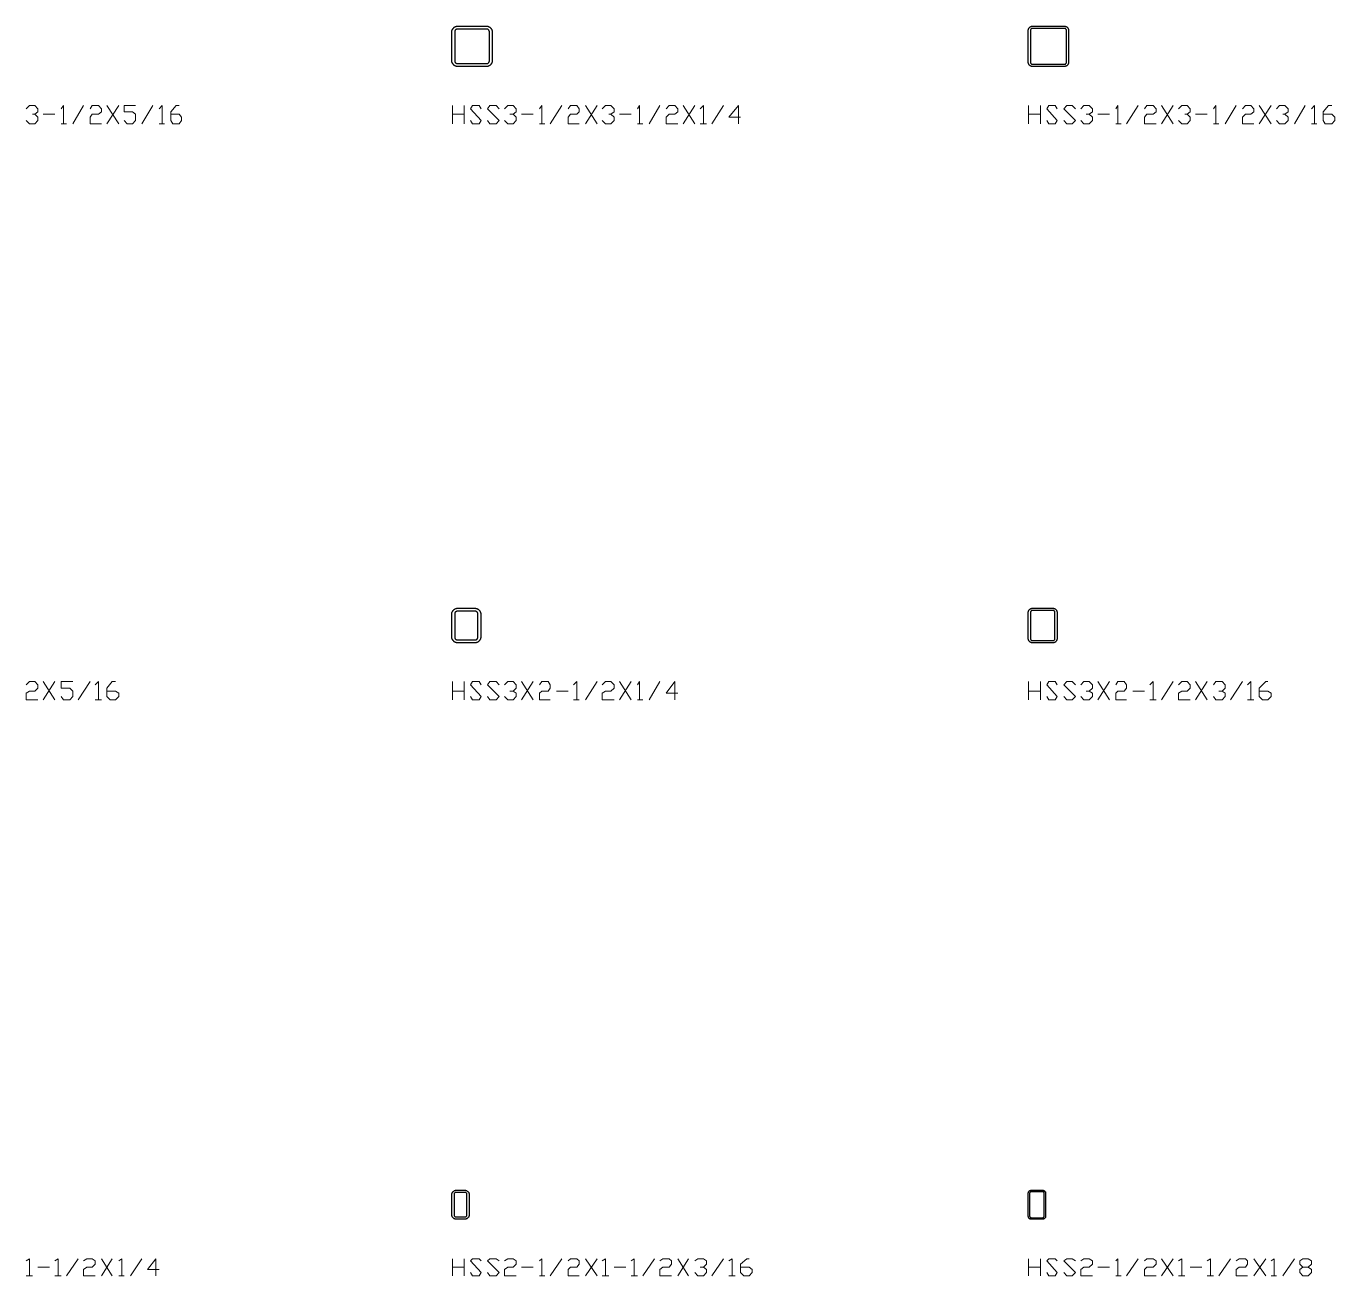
# Model space of a CAD drawing. Header units: inches. Extents: x 0 to 975, y -1305 to 34.
# Drawn here: x 363.1 to 476.6, y -1254.9 to -1146.5 of the extents above; entities that cross this region are included whole.
import ezdxf

# ---------------------------------------------------------------- set-up
doc = ezdxf.new("R2010")
doc.units = ezdxf.units.IN
doc.header["$MEASUREMENT"] = 0
doc.layers.add('AISC_STEEL', color=7, linetype='Continuous')

msp = doc.modelspace()

# ---------------------------------------------------------------- linework, layer by layer
at = {"color": 3, "lineweight": 0}
for p, q in [((364.55, -1154.13), (365.56, -1154.13)), ((367.13, -1154.96), (368.05, -1153.39)), ((370.08, -1153.39), (371.1, -1154.96)), ((370.08, -1154.96), (371.1, -1153.39)), ((373.12, -1154.96), (374.05, -1153.39)), ((400.05, -1154.96), (400.05, -1153.39)), ((400.05, -1154.13), (401.07, -1154.13)), ((401.07, -1153.39), (401.07, -1154.96)), ((406.05, -1154.13), (407.06, -1154.13)), ((408.54, -1154.96), (409.55, -1153.39)), ((411.58, -1153.39), (412.59, -1154.96)), ((411.58, -1154.96), (412.59, -1153.39)), ((414.53, -1154.13), (415.54, -1154.13)), ((417.11, -1154.96), (418.03, -1153.39)), ((420.06, -1153.39), (421.08, -1154.96)), ((420.06, -1154.96), (421.08, -1153.39)), ((422.55, -1154.96), (423.57, -1153.39)), ((450.03, -1154.96), (450.03, -1153.39)), ((450.03, -1154.13), (451.05, -1154.13)), ((451.05, -1153.39), (451.05, -1154.96)), ((456.03, -1154.13), (457.04, -1154.13)), ((458.52, -1154.96), (459.53, -1153.39)), ((461.56, -1153.39), (462.57, -1154.96)), ((461.56, -1154.96), (462.57, -1153.39)), ((464.51, -1154.13), (465.53, -1154.13)), ((467.09, -1154.96), (468.02, -1153.39)), ((470.04, -1153.39), (471.06, -1154.96)), ((470.04, -1154.96), (471.06, -1153.39)), ((473.09, -1154.96), (474.01, -1153.39)), ((366.12, -1154.96), (366.58, -1154.96)), ((374.6, -1154.96), (375.06, -1154.96)), ((407.61, -1154.96), (408.07, -1154.96)), ((416.1, -1154.96), (416.56, -1154.96)), ((421.54, -1154.96), (422.09, -1154.96)), ((457.6, -1154.96), (458.06, -1154.96)), ((466.08, -1154.96), (466.54, -1154.96)), ((474.56, -1154.96), (475.02, -1154.96)), ((364.55, -1203.37), (365.56, -1204.94)), ((364.55, -1204.94), (365.56, -1203.37)), ((367.59, -1204.94), (368.61, -1203.37)), ((400.05, -1204.94), (400.05, -1203.37)), ((400.05, -1204.2), (401.07, -1204.2)), ((401.07, -1203.37), (401.07, -1204.94)), ((406.05, -1203.37), (407.06, -1204.94)), ((406.05, -1204.94), (407.06, -1203.37)), ((409.09, -1204.2), (410.1, -1204.2)), ((411.58, -1204.94), (412.59, -1203.37)), ((414.53, -1203.37), (415.54, -1204.94)), ((414.53, -1204.94), (415.54, -1203.37)), ((417.11, -1204.94), (418.03, -1203.37)), ((450.03, -1204.94), (450.03, -1203.37)), ((450.03, -1204.2), (451.05, -1204.2)), ((451.05, -1203.37), (451.05, -1204.94)), ((456.03, -1203.37), (457.04, -1204.94)), ((456.03, -1204.94), (457.04, -1203.37)), ((459.07, -1204.2), (460.09, -1204.2)), ((461.56, -1204.94), (462.57, -1203.37)), ((464.51, -1203.37), (465.53, -1204.94)), ((464.51, -1204.94), (465.53, -1203.37)), ((467.55, -1204.94), (468.57, -1203.37)), ((369.07, -1204.94), (369.62, -1204.94)), ((410.56, -1204.94), (411.03, -1204.94)), ((416.1, -1204.94), (416.56, -1204.94)), ((460.55, -1204.94), (461.1, -1204.94)), ((469.03, -1204.94), (469.58, -1204.94)), ((364.09, -1254.18), (365.1, -1254.18)), ((366.58, -1254.92), (367.59, -1253.44)), ((369.62, -1253.44), (370.54, -1254.92)), ((369.62, -1254.92), (370.54, -1253.44)), ((372.11, -1254.92), (373.12, -1253.44)), ((400.05, -1254.92), (400.05, -1253.44)), ((400.05, -1254.18), (401.07, -1254.18)), ((401.07, -1253.44), (401.07, -1254.92)), ((406.05, -1254.18), (407.06, -1254.18)), ((408.54, -1254.92), (409.55, -1253.44)), ((411.58, -1253.44), (412.59, -1254.92)), ((411.58, -1254.92), (412.59, -1253.44)), ((414.07, -1254.18), (415.08, -1254.18)), ((416.56, -1254.92), (417.57, -1253.44)), ((419.6, -1253.44), (420.52, -1254.92)), ((419.6, -1254.92), (420.52, -1253.44)), ((422.55, -1254.92), (423.57, -1253.44)), ((450.03, -1254.92), (450.03, -1253.44)), ((450.03, -1254.18), (451.05, -1254.18)), ((451.05, -1253.44), (451.05, -1254.92)), ((456.03, -1254.18), (457.04, -1254.18)), ((458.52, -1254.92), (459.53, -1253.44)), ((461.56, -1253.44), (462.57, -1254.92)), ((461.56, -1254.92), (462.57, -1253.44)), ((464.05, -1254.18), (465.06, -1254.18)), ((466.54, -1254.92), (467.55, -1253.44)), ((469.58, -1253.44), (470.6, -1254.92)), ((469.58, -1254.92), (470.6, -1253.44)), ((472.07, -1254.92), (473.09, -1253.44)), ((363.07, -1254.92), (363.63, -1254.92)), ((365.56, -1254.92), (366.12, -1254.92)), ((371.1, -1254.92), (371.56, -1254.92)), ((407.61, -1254.92), (408.07, -1254.92)), ((413.05, -1254.92), (413.61, -1254.92)), ((415.54, -1254.92), (416.1, -1254.92)), ((424.03, -1254.92), (424.58, -1254.92)), ((457.6, -1254.92), (458.06, -1254.92)), ((463.04, -1254.92), (463.59, -1254.92)), ((465.53, -1254.92), (466.08, -1254.92)), ((471.06, -1254.92), (471.52, -1254.92))]:
    msp.add_line(p, q, dxfattribs=at)
for points in [[(363.07, -1153.67), (363.35, -1153.39), (363.81, -1153.39), (364.09, -1153.67), (364.09, -1153.94), (363.81, -1154.13), (363.63, -1154.13)], [(363.81, -1154.13), (364.09, -1154.4), (364.09, -1154.68), (363.81, -1154.96), (363.35, -1154.96), (363.07, -1154.68)], [(366.12, -1153.67), (366.3, -1153.39), (366.3, -1154.96)], [(368.61, -1153.67), (368.79, -1153.39), (369.34, -1153.39), (369.62, -1153.67), (369.62, -1153.94), (369.34, -1154.13), (368.79, -1154.13), (368.61, -1154.4), (368.61, -1154.96), (369.62, -1154.96)], [(371.56, -1154.68), (371.83, -1154.96), (372.29, -1154.96), (372.57, -1154.68), (372.57, -1154.13), (372.29, -1153.94), (371.56, -1153.94), (371.56, -1153.39), (372.57, -1153.39)], [(374.6, -1153.67), (374.88, -1153.39), (374.88, -1154.96)], [(375.61, -1154.13), (376.35, -1154.13), (376.54, -1154.4), (376.54, -1154.68), (376.35, -1154.96), (375.8, -1154.96), (375.61, -1154.68), (375.61, -1153.94), (376.08, -1153.39), (376.35, -1153.39)], [(401.62, -1154.68), (401.8, -1154.96), (402.36, -1154.96), (402.54, -1154.68), (401.62, -1153.67), (401.8, -1153.39), (402.36, -1153.39), (402.54, -1153.67)], [(403.1, -1154.68), (403.28, -1154.96), (403.83, -1154.96), (404.11, -1154.68), (403.1, -1153.67), (403.28, -1153.39), (403.83, -1153.39), (404.11, -1153.67)], [(404.57, -1153.67), (404.85, -1153.39), (405.31, -1153.39), (405.58, -1153.67), (405.58, -1153.94), (405.31, -1154.13), (405.03, -1154.13)], [(405.31, -1154.13), (405.58, -1154.4), (405.58, -1154.68), (405.31, -1154.96), (404.85, -1154.96), (404.57, -1154.68)], [(407.61, -1153.67), (407.8, -1153.39), (407.8, -1154.96)], [(410.1, -1153.67), (410.29, -1153.39), (410.84, -1153.39), (411.03, -1153.67), (411.03, -1153.94), (410.84, -1154.13), (410.29, -1154.13), (410.1, -1154.4), (410.1, -1154.96), (411.03, -1154.96)], [(413.05, -1153.67), (413.33, -1153.39), (413.79, -1153.39), (414.07, -1153.67), (414.07, -1153.94), (413.79, -1154.13), (413.61, -1154.13)], [(413.79, -1154.13), (414.07, -1154.4), (414.07, -1154.68), (413.79, -1154.96), (413.33, -1154.96), (413.05, -1154.68)], [(416.1, -1153.67), (416.28, -1153.39), (416.28, -1154.96)], [(418.59, -1153.67), (418.86, -1153.39), (419.33, -1153.39), (419.6, -1153.67), (419.6, -1153.94), (419.33, -1154.13), (418.86, -1154.13), (418.59, -1154.4), (418.59, -1154.96), (419.6, -1154.96)], [(421.54, -1153.67), (421.82, -1153.39), (421.82, -1154.96)], [(425.04, -1154.4), (424.03, -1154.4), (424.86, -1153.39), (424.86, -1154.96)], [(451.6, -1154.68), (451.79, -1154.96), (452.34, -1154.96), (452.52, -1154.68), (451.6, -1153.67), (451.79, -1153.39), (452.34, -1153.39), (452.52, -1153.67)], [(453.08, -1154.68), (453.35, -1154.96), (453.81, -1154.96), (454.09, -1154.68), (453.08, -1153.67), (453.35, -1153.39), (453.81, -1153.39), (454.09, -1153.67)], [(454.55, -1153.67), (454.83, -1153.39), (455.29, -1153.39), (455.57, -1153.67), (455.57, -1153.94), (455.29, -1154.13), (455.01, -1154.13)], [(455.29, -1154.13), (455.57, -1154.4), (455.57, -1154.68), (455.29, -1154.96), (454.83, -1154.96), (454.55, -1154.68)], [(457.6, -1153.67), (457.78, -1153.39), (457.78, -1154.96)], [(460.09, -1153.67), (460.27, -1153.39), (460.82, -1153.39), (461.1, -1153.67), (461.1, -1153.94), (460.82, -1154.13), (460.27, -1154.13), (460.09, -1154.4), (460.09, -1154.96), (461.1, -1154.96)], [(463.04, -1153.67), (463.31, -1153.39), (463.77, -1153.39), (464.05, -1153.67), (464.05, -1153.94), (463.77, -1154.13), (463.59, -1154.13)], [(463.77, -1154.13), (464.05, -1154.4), (464.05, -1154.68), (463.77, -1154.96), (463.31, -1154.96), (463.04, -1154.68)], [(466.08, -1153.67), (466.26, -1153.39), (466.26, -1154.96)], [(468.57, -1153.67), (468.85, -1153.39), (469.31, -1153.39), (469.58, -1153.67), (469.58, -1153.94), (469.31, -1154.13), (468.85, -1154.13), (468.57, -1154.4), (468.57, -1154.96), (469.58, -1154.96)], [(471.52, -1153.67), (471.8, -1153.39), (472.26, -1153.39), (472.53, -1153.67), (472.53, -1153.94), (472.26, -1154.13), (472.07, -1154.13)], [(472.26, -1154.13), (472.53, -1154.4), (472.53, -1154.68), (472.26, -1154.96), (471.8, -1154.96), (471.52, -1154.68)], [(474.56, -1153.67), (474.84, -1153.39), (474.84, -1154.96)], [(475.58, -1154.13), (476.32, -1154.13), (476.59, -1154.4), (476.59, -1154.68), (476.32, -1154.96), (475.76, -1154.96), (475.58, -1154.68), (475.58, -1153.94), (476.04, -1153.39), (476.32, -1153.39)], [(363.07, -1203.65), (363.35, -1203.37), (363.81, -1203.37), (364.09, -1203.65), (364.09, -1203.92), (363.81, -1204.2), (363.35, -1204.2), (363.07, -1204.38), (363.07, -1204.94), (364.09, -1204.94)], [(366.12, -1204.66), (366.3, -1204.94), (366.85, -1204.94), (367.13, -1204.66), (367.13, -1204.2), (366.85, -1203.92), (366.12, -1203.92), (366.12, -1203.37), (367.13, -1203.37)], [(369.07, -1203.65), (369.34, -1203.37), (369.34, -1204.94)], [(370.08, -1204.2), (370.82, -1204.2), (371.1, -1204.38), (371.1, -1204.66), (370.82, -1204.94), (370.36, -1204.94), (370.08, -1204.66), (370.08, -1203.92), (370.54, -1203.37), (370.82, -1203.37)], [(401.62, -1204.66), (401.8, -1204.94), (402.36, -1204.94), (402.54, -1204.66), (401.62, -1203.65), (401.8, -1203.37), (402.36, -1203.37), (402.54, -1203.65)], [(403.1, -1204.66), (403.28, -1204.94), (403.83, -1204.94), (404.11, -1204.66), (403.1, -1203.65), (403.28, -1203.37), (403.83, -1203.37), (404.11, -1203.65)], [(404.57, -1203.65), (404.85, -1203.37), (405.31, -1203.37), (405.58, -1203.65), (405.58, -1203.92), (405.31, -1204.2), (405.03, -1204.2)], [(405.31, -1204.2), (405.58, -1204.38), (405.58, -1204.66), (405.31, -1204.94), (404.85, -1204.94), (404.57, -1204.66)], [(407.61, -1203.65), (407.8, -1203.37), (408.35, -1203.37), (408.54, -1203.65), (408.54, -1203.92), (408.35, -1204.2), (407.8, -1204.2), (407.61, -1204.38), (407.61, -1204.94), (408.54, -1204.94)], [(410.56, -1203.65), (410.84, -1203.37), (410.84, -1204.94)], [(413.05, -1203.65), (413.33, -1203.37), (413.79, -1203.37), (414.07, -1203.65), (414.07, -1203.92), (413.79, -1204.2), (413.33, -1204.2), (413.05, -1204.38), (413.05, -1204.94), (414.07, -1204.94)], [(416.1, -1203.65), (416.28, -1203.37), (416.28, -1204.94)], [(419.6, -1204.38), (418.59, -1204.38), (419.33, -1203.37), (419.33, -1204.94)], [(451.6, -1204.66), (451.79, -1204.94), (452.34, -1204.94), (452.52, -1204.66), (451.6, -1203.65), (451.79, -1203.37), (452.34, -1203.37), (452.52, -1203.65)], [(453.08, -1204.66), (453.35, -1204.94), (453.81, -1204.94), (454.09, -1204.66), (453.08, -1203.65), (453.35, -1203.37), (453.81, -1203.37), (454.09, -1203.65)], [(454.55, -1203.65), (454.83, -1203.37), (455.29, -1203.37), (455.57, -1203.65), (455.57, -1203.92), (455.29, -1204.2), (455.01, -1204.2)], [(455.29, -1204.2), (455.57, -1204.38), (455.57, -1204.66), (455.29, -1204.94), (454.83, -1204.94), (454.55, -1204.66)], [(457.6, -1203.65), (457.78, -1203.37), (458.33, -1203.37), (458.52, -1203.65), (458.52, -1203.92), (458.33, -1204.2), (457.78, -1204.2), (457.6, -1204.38), (457.6, -1204.94), (458.52, -1204.94)], [(460.55, -1203.65), (460.82, -1203.37), (460.82, -1204.94)], [(463.04, -1203.65), (463.31, -1203.37), (463.77, -1203.37), (464.05, -1203.65), (464.05, -1203.92), (463.77, -1204.2), (463.31, -1204.2), (463.04, -1204.38), (463.04, -1204.94), (464.05, -1204.94)], [(466.08, -1203.65), (466.26, -1203.37), (466.82, -1203.37), (467.09, -1203.65), (467.09, -1203.92), (466.82, -1204.2), (466.54, -1204.2)], [(466.82, -1204.2), (467.09, -1204.38), (467.09, -1204.66), (466.82, -1204.94), (466.26, -1204.94), (466.08, -1204.66)], [(469.03, -1203.65), (469.31, -1203.37), (469.31, -1204.94)], [(470.04, -1204.2), (470.78, -1204.2), (471.06, -1204.38), (471.06, -1204.66), (470.78, -1204.94), (470.32, -1204.94), (470.04, -1204.66), (470.04, -1203.92), (470.6, -1203.37), (470.78, -1203.37)], [(363.07, -1253.63), (363.35, -1253.44), (363.35, -1254.92)], [(365.56, -1253.63), (365.84, -1253.44), (365.84, -1254.92)], [(368.05, -1253.63), (368.33, -1253.44), (368.79, -1253.44), (369.07, -1253.63), (369.07, -1253.9), (368.79, -1254.18), (368.33, -1254.18), (368.05, -1254.37), (368.05, -1254.92), (369.07, -1254.92)], [(371.1, -1253.63), (371.37, -1253.44), (371.37, -1254.92)], [(374.6, -1254.37), (373.59, -1254.37), (374.32, -1253.44), (374.32, -1254.92)], [(401.62, -1254.64), (401.8, -1254.92), (402.36, -1254.92), (402.54, -1254.64), (401.62, -1253.63), (401.8, -1253.44), (402.36, -1253.44), (402.54, -1253.63)], [(403.1, -1254.64), (403.28, -1254.92), (403.83, -1254.92), (404.11, -1254.64), (403.1, -1253.63), (403.28, -1253.44), (403.83, -1253.44), (404.11, -1253.63)], [(404.57, -1253.63), (404.85, -1253.44), (405.31, -1253.44), (405.58, -1253.63), (405.58, -1253.9), (405.31, -1254.18), (404.85, -1254.18), (404.57, -1254.37), (404.57, -1254.92), (405.58, -1254.92)], [(407.61, -1253.63), (407.8, -1253.44), (407.8, -1254.92)], [(410.1, -1253.63), (410.29, -1253.44), (410.84, -1253.44), (411.03, -1253.63), (411.03, -1253.9), (410.84, -1254.18), (410.29, -1254.18), (410.1, -1254.37), (410.1, -1254.92), (411.03, -1254.92)], [(413.05, -1253.63), (413.33, -1253.44), (413.33, -1254.92)], [(415.54, -1253.63), (415.82, -1253.44), (415.82, -1254.92)], [(418.03, -1253.63), (418.31, -1253.44), (418.86, -1253.44), (419.05, -1253.63), (419.05, -1253.9), (418.86, -1254.18), (418.31, -1254.18), (418.03, -1254.37), (418.03, -1254.92), (419.05, -1254.92)], [(421.08, -1253.63), (421.35, -1253.44), (421.82, -1253.44), (422.09, -1253.63), (422.09, -1253.9), (421.82, -1254.18), (421.54, -1254.18)], [(421.82, -1254.18), (422.09, -1254.37), (422.09, -1254.64), (421.82, -1254.92), (421.35, -1254.92), (421.08, -1254.64)], [(424.03, -1253.63), (424.3, -1253.44), (424.3, -1254.92)], [(425.04, -1254.18), (425.78, -1254.18), (426.06, -1254.37), (426.06, -1254.64), (425.78, -1254.92), (425.32, -1254.92), (425.04, -1254.64), (425.04, -1253.9), (425.6, -1253.44), (425.78, -1253.44)], [(451.6, -1254.64), (451.79, -1254.92), (452.34, -1254.92), (452.52, -1254.64), (451.6, -1253.63), (451.79, -1253.44), (452.34, -1253.44), (452.52, -1253.63)], [(453.08, -1254.64), (453.35, -1254.92), (453.81, -1254.92), (454.09, -1254.64), (453.08, -1253.63), (453.35, -1253.44), (453.81, -1253.44), (454.09, -1253.63)], [(454.55, -1253.63), (454.83, -1253.44), (455.29, -1253.44), (455.57, -1253.63), (455.57, -1253.9), (455.29, -1254.18), (454.83, -1254.18), (454.55, -1254.37), (454.55, -1254.92), (455.57, -1254.92)], [(457.6, -1253.63), (457.78, -1253.44), (457.78, -1254.92)], [(460.09, -1253.63), (460.27, -1253.44), (460.82, -1253.44), (461.1, -1253.63), (461.1, -1253.9), (460.82, -1254.18), (460.27, -1254.18), (460.09, -1254.37), (460.09, -1254.92), (461.1, -1254.92)], [(463.04, -1253.63), (463.31, -1253.44), (463.31, -1254.92)], [(465.53, -1253.63), (465.8, -1253.44), (465.8, -1254.92)], [(468.02, -1253.63), (468.29, -1253.44), (468.85, -1253.44), (469.03, -1253.63), (469.03, -1253.9), (468.85, -1254.18), (468.29, -1254.18), (468.02, -1254.37), (468.02, -1254.92), (469.03, -1254.92)], [(471.06, -1253.63), (471.34, -1253.44), (471.34, -1254.92)], [(474.29, -1254.18), (474.56, -1254.37), (474.56, -1254.64), (474.29, -1254.92), (473.83, -1254.92), (473.55, -1254.64), (473.55, -1254.37), (473.83, -1254.18), (474.29, -1254.18), (474.56, -1253.9), (474.56, -1253.63), (474.29, -1253.44), (473.83, -1253.44), (473.55, -1253.63), (473.55, -1253.9), (473.83, -1254.18)]]:
    msp.add_lwpolyline(points, dxfattribs=at)
at = {"layer": 'AISC_STEEL'}
for points in [[(403, -1146.5), (403.03, -1146.5), (403.06, -1146.5), (403.09, -1146.51), (403.12, -1146.51), (403.14, -1146.52), (403.17, -1146.53), (403.2, -1146.54), (403.22, -1146.55), (403.25, -1146.57), (403.27, -1146.58), (403.3, -1146.6), (403.32, -1146.62), (403.34, -1146.64), (403.36, -1146.66), (403.38, -1146.68), (403.4, -1146.7), (403.42, -1146.73), (403.43, -1146.75), (403.45, -1146.78), (403.46, -1146.8), (403.47, -1146.83), (403.48, -1146.86), (403.49, -1146.88), (403.49, -1146.91), (403.5, -1146.94), (403.5, -1146.97), (403.5, -1147), (403.5, -1149.5), (403.5, -1149.53), (403.5, -1149.56), (403.49, -1149.59), (403.49, -1149.62), (403.48, -1149.64), (403.47, -1149.67), (403.46, -1149.7), (403.45, -1149.72), (403.43, -1149.75), (403.42, -1149.77), (403.4, -1149.8), (403.38, -1149.82), (403.36, -1149.84), (403.34, -1149.86), (403.32, -1149.88), (403.3, -1149.9), (403.27, -1149.92), (403.25, -1149.93), (403.22, -1149.95), (403.2, -1149.96), (403.17, -1149.97), (403.14, -1149.98), (403.12, -1149.99), (403.09, -1149.99), (403.06, -1150), (403.03, -1150), (403, -1150), (400.5, -1150), (400.47, -1150), (400.44, -1150), (400.41, -1149.99), (400.38, -1149.99), (400.36, -1149.98), (400.33, -1149.97), (400.3, -1149.96), (400.28, -1149.95), (400.25, -1149.93), (400.23, -1149.92), (400.2, -1149.9), (400.18, -1149.88), (400.16, -1149.86), (400.14, -1149.84), (400.12, -1149.82), (400.1, -1149.8), (400.08, -1149.77), (400.07, -1149.75), (400.05, -1149.72), (400.04, -1149.7), (400.03, -1149.67), (400.02, -1149.64), (400.01, -1149.62), (400.01, -1149.59), (400, -1149.56), (400, -1149.53), (400, -1149.5), (400, -1147), (400, -1146.97), (400, -1146.94), (400.01, -1146.91), (400.01, -1146.88), (400.02, -1146.86), (400.03, -1146.83), (400.04, -1146.8), (400.05, -1146.78), (400.07, -1146.75), (400.08, -1146.73), (400.1, -1146.7), (400.12, -1146.68), (400.14, -1146.66), (400.16, -1146.64), (400.18, -1146.62), (400.2, -1146.6), (400.23, -1146.58), (400.25, -1146.57), (400.28, -1146.55), (400.3, -1146.54), (400.33, -1146.53), (400.36, -1146.52), (400.38, -1146.51), (400.41, -1146.51), (400.44, -1146.5), (400.47, -1146.5), (400.5, -1146.5)], [(453.12, -1146.5), (453.15, -1146.5), (453.18, -1146.5), (453.21, -1146.51), (453.24, -1146.52), (453.27, -1146.53), (453.3, -1146.54), (453.32, -1146.56), (453.35, -1146.57), (453.37, -1146.59), (453.39, -1146.61), (453.41, -1146.63), (453.43, -1146.65), (453.44, -1146.68), (453.46, -1146.7), (453.47, -1146.73), (453.48, -1146.76), (453.49, -1146.79), (453.5, -1146.82), (453.5, -1146.85), (453.5, -1146.88), (453.5, -1149.62), (453.5, -1149.65), (453.5, -1149.68), (453.49, -1149.71), (453.48, -1149.74), (453.47, -1149.77), (453.46, -1149.8), (453.44, -1149.82), (453.43, -1149.85), (453.41, -1149.87), (453.39, -1149.89), (453.37, -1149.91), (453.35, -1149.93), (453.32, -1149.94), (453.3, -1149.96), (453.27, -1149.97), (453.24, -1149.98), (453.21, -1149.99), (453.18, -1150), (453.15, -1150), (453.12, -1150), (450.38, -1150), (450.35, -1150), (450.32, -1150), (450.29, -1149.99), (450.26, -1149.98), (450.23, -1149.97), (450.2, -1149.96), (450.18, -1149.94), (450.15, -1149.93), (450.13, -1149.91), (450.11, -1149.89), (450.09, -1149.87), (450.07, -1149.85), (450.06, -1149.82), (450.04, -1149.8), (450.03, -1149.77), (450.02, -1149.74), (450.01, -1149.71), (450, -1149.68), (450, -1149.65), (450, -1149.62), (450, -1146.88), (450, -1146.85), (450, -1146.82), (450.01, -1146.79), (450.02, -1146.76), (450.03, -1146.73), (450.04, -1146.7), (450.06, -1146.68), (450.07, -1146.65), (450.09, -1146.63), (450.11, -1146.61), (450.13, -1146.59), (450.15, -1146.57), (450.18, -1146.56), (450.2, -1146.54), (450.23, -1146.53), (450.26, -1146.52), (450.29, -1146.51), (450.32, -1146.5), (450.35, -1146.5), (450.38, -1146.5)], [(400.5, -1146.75), (400.47, -1146.75), (400.44, -1146.76), (400.42, -1146.76), (400.39, -1146.77), (400.37, -1146.79), (400.34, -1146.8), (400.32, -1146.82), (400.3, -1146.84), (400.29, -1146.87), (400.27, -1146.89), (400.26, -1146.92), (400.26, -1146.94), (400.25, -1146.97), (400.25, -1147), (400.25, -1149.5), (400.25, -1149.53), (400.26, -1149.56), (400.26, -1149.58), (400.27, -1149.61), (400.29, -1149.63), (400.3, -1149.66), (400.32, -1149.68), (400.34, -1149.7), (400.37, -1149.71), (400.39, -1149.73), (400.42, -1149.74), (400.44, -1149.74), (400.47, -1149.75), (400.5, -1149.75), (403, -1149.75), (403.03, -1149.75), (403.06, -1149.74), (403.08, -1149.74), (403.11, -1149.73), (403.13, -1149.71), (403.16, -1149.7), (403.18, -1149.68), (403.2, -1149.66), (403.21, -1149.63), (403.23, -1149.61), (403.24, -1149.58), (403.24, -1149.56), (403.25, -1149.53), (403.25, -1149.5), (403.25, -1147), (403.25, -1146.97), (403.24, -1146.94), (403.24, -1146.92), (403.23, -1146.89), (403.21, -1146.87), (403.2, -1146.84), (403.18, -1146.82), (403.16, -1146.8), (403.13, -1146.79), (403.11, -1146.77), (403.08, -1146.76), (403.06, -1146.76), (403.03, -1146.75), (403, -1146.75)], [(450.38, -1146.69), (450.35, -1146.69), (450.33, -1146.69), (450.3, -1146.7), (450.28, -1146.71), (450.26, -1146.73), (450.24, -1146.74), (450.23, -1146.76), (450.21, -1146.78), (450.2, -1146.8), (450.19, -1146.83), (450.19, -1146.85), (450.19, -1146.88), (450.19, -1149.62), (450.19, -1149.65), (450.19, -1149.67), (450.2, -1149.7), (450.21, -1149.72), (450.23, -1149.74), (450.24, -1149.76), (450.26, -1149.77), (450.28, -1149.79), (450.3, -1149.8), (450.33, -1149.81), (450.35, -1149.81), (450.38, -1149.81), (453.12, -1149.81), (453.15, -1149.81), (453.17, -1149.81), (453.2, -1149.8), (453.22, -1149.79), (453.24, -1149.77), (453.26, -1149.76), (453.27, -1149.74), (453.29, -1149.72), (453.3, -1149.7), (453.31, -1149.67), (453.31, -1149.65), (453.31, -1149.62), (453.31, -1146.88), (453.31, -1146.85), (453.31, -1146.83), (453.3, -1146.8), (453.29, -1146.78), (453.27, -1146.76), (453.26, -1146.74), (453.24, -1146.73), (453.22, -1146.71), (453.2, -1146.7), (453.17, -1146.69), (453.15, -1146.69), (453.12, -1146.69)], [(402, -1197), (402.03, -1197), (402.06, -1197), (402.09, -1197.01), (402.12, -1197.01), (402.14, -1197.02), (402.17, -1197.03), (402.2, -1197.04), (402.22, -1197.05), (402.25, -1197.07), (402.27, -1197.08), (402.3, -1197.1), (402.32, -1197.12), (402.34, -1197.14), (402.36, -1197.16), (402.38, -1197.18), (402.4, -1197.2), (402.42, -1197.23), (402.43, -1197.25), (402.45, -1197.28), (402.46, -1197.3), (402.47, -1197.33), (402.48, -1197.36), (402.49, -1197.38), (402.49, -1197.41), (402.5, -1197.44), (402.5, -1197.47), (402.5, -1197.5), (402.5, -1199.5), (402.5, -1199.53), (402.5, -1199.56), (402.49, -1199.59), (402.49, -1199.62), (402.48, -1199.64), (402.47, -1199.67), (402.46, -1199.7), (402.45, -1199.72), (402.43, -1199.75), (402.42, -1199.77), (402.4, -1199.8), (402.38, -1199.82), (402.36, -1199.84), (402.34, -1199.86), (402.32, -1199.88), (402.3, -1199.9), (402.27, -1199.92), (402.25, -1199.93), (402.22, -1199.95), (402.2, -1199.96), (402.17, -1199.97), (402.14, -1199.98), (402.12, -1199.99), (402.09, -1199.99), (402.06, -1200), (402.03, -1200), (402, -1200), (400.5, -1200), (400.47, -1200), (400.44, -1200), (400.41, -1199.99), (400.38, -1199.99), (400.36, -1199.98), (400.33, -1199.97), (400.3, -1199.96), (400.28, -1199.95), (400.25, -1199.93), (400.23, -1199.92), (400.2, -1199.9), (400.18, -1199.88), (400.16, -1199.86), (400.14, -1199.84), (400.12, -1199.82), (400.1, -1199.8), (400.08, -1199.77), (400.07, -1199.75), (400.05, -1199.72), (400.04, -1199.7), (400.03, -1199.67), (400.02, -1199.64), (400.01, -1199.62), (400.01, -1199.59), (400, -1199.56), (400, -1199.53), (400, -1199.5), (400, -1197.5), (400, -1197.47), (400, -1197.44), (400.01, -1197.41), (400.01, -1197.38), (400.02, -1197.36), (400.03, -1197.33), (400.04, -1197.3), (400.05, -1197.28), (400.07, -1197.25), (400.08, -1197.23), (400.1, -1197.2), (400.12, -1197.18), (400.14, -1197.16), (400.16, -1197.14), (400.18, -1197.12), (400.2, -1197.1), (400.23, -1197.08), (400.25, -1197.07), (400.28, -1197.05), (400.3, -1197.04), (400.33, -1197.03), (400.36, -1197.02), (400.38, -1197.01), (400.41, -1197.01), (400.44, -1197), (400.47, -1197), (400.5, -1197)], [(400.5, -1197.25), (400.47, -1197.25), (400.44, -1197.26), (400.42, -1197.26), (400.39, -1197.27), (400.37, -1197.29), (400.34, -1197.3), (400.32, -1197.32), (400.3, -1197.34), (400.29, -1197.37), (400.27, -1197.39), (400.26, -1197.42), (400.26, -1197.44), (400.25, -1197.47), (400.25, -1197.5), (400.25, -1199.5), (400.25, -1199.53), (400.26, -1199.56), (400.26, -1199.58), (400.27, -1199.61), (400.29, -1199.63), (400.3, -1199.66), (400.32, -1199.68), (400.34, -1199.7), (400.37, -1199.71), (400.39, -1199.73), (400.42, -1199.74), (400.44, -1199.74), (400.47, -1199.75), (400.5, -1199.75), (402, -1199.75), (402.03, -1199.75), (402.06, -1199.74), (402.08, -1199.74), (402.11, -1199.73), (402.13, -1199.71), (402.16, -1199.7), (402.18, -1199.68), (402.2, -1199.66), (402.21, -1199.63), (402.23, -1199.61), (402.24, -1199.58), (402.24, -1199.56), (402.25, -1199.53), (402.25, -1199.5), (402.25, -1197.5), (402.25, -1197.47), (402.24, -1197.44), (402.24, -1197.42), (402.23, -1197.39), (402.21, -1197.37), (402.2, -1197.34), (402.18, -1197.32), (402.16, -1197.3), (402.13, -1197.29), (402.11, -1197.27), (402.08, -1197.26), (402.06, -1197.26), (402.03, -1197.25), (402, -1197.25)], [(452.12, -1197), (452.15, -1197), (452.18, -1197), (452.21, -1197.01), (452.24, -1197.02), (452.27, -1197.03), (452.3, -1197.04), (452.32, -1197.06), (452.35, -1197.07), (452.37, -1197.09), (452.39, -1197.11), (452.41, -1197.13), (452.43, -1197.15), (452.44, -1197.18), (452.46, -1197.2), (452.47, -1197.23), (452.48, -1197.26), (452.49, -1197.29), (452.5, -1197.32), (452.5, -1197.35), (452.5, -1197.38), (452.5, -1199.62), (452.5, -1199.65), (452.5, -1199.68), (452.49, -1199.71), (452.48, -1199.74), (452.47, -1199.77), (452.46, -1199.8), (452.44, -1199.82), (452.43, -1199.85), (452.41, -1199.87), (452.39, -1199.89), (452.37, -1199.91), (452.35, -1199.93), (452.32, -1199.94), (452.3, -1199.96), (452.27, -1199.97), (452.24, -1199.98), (452.21, -1199.99), (452.18, -1200), (452.15, -1200), (452.12, -1200), (450.38, -1200), (450.35, -1200), (450.32, -1200), (450.29, -1199.99), (450.26, -1199.98), (450.23, -1199.97), (450.2, -1199.96), (450.18, -1199.94), (450.15, -1199.93), (450.13, -1199.91), (450.11, -1199.89), (450.09, -1199.87), (450.07, -1199.85), (450.06, -1199.82), (450.04, -1199.8), (450.03, -1199.77), (450.02, -1199.74), (450.01, -1199.71), (450, -1199.68), (450, -1199.65), (450, -1199.62), (450, -1197.38), (450, -1197.35), (450, -1197.32), (450.01, -1197.29), (450.02, -1197.26), (450.03, -1197.23), (450.04, -1197.2), (450.06, -1197.18), (450.07, -1197.15), (450.09, -1197.13), (450.11, -1197.11), (450.13, -1197.09), (450.15, -1197.07), (450.18, -1197.06), (450.2, -1197.04), (450.23, -1197.03), (450.26, -1197.02), (450.29, -1197.01), (450.32, -1197), (450.35, -1197), (450.38, -1197)], [(450.38, -1197.19), (450.35, -1197.19), (450.33, -1197.19), (450.3, -1197.2), (450.28, -1197.21), (450.26, -1197.23), (450.24, -1197.24), (450.23, -1197.26), (450.21, -1197.28), (450.2, -1197.3), (450.19, -1197.33), (450.19, -1197.35), (450.19, -1197.38), (450.19, -1199.62), (450.19, -1199.65), (450.19, -1199.67), (450.2, -1199.7), (450.21, -1199.72), (450.23, -1199.74), (450.24, -1199.76), (450.26, -1199.77), (450.28, -1199.79), (450.3, -1199.8), (450.33, -1199.81), (450.35, -1199.81), (450.38, -1199.81), (452.12, -1199.81), (452.15, -1199.81), (452.17, -1199.81), (452.2, -1199.8), (452.22, -1199.79), (452.24, -1199.77), (452.26, -1199.76), (452.27, -1199.74), (452.29, -1199.72), (452.3, -1199.7), (452.31, -1199.67), (452.31, -1199.65), (452.31, -1199.62), (452.31, -1197.38), (452.31, -1197.35), (452.31, -1197.33), (452.3, -1197.3), (452.29, -1197.28), (452.27, -1197.26), (452.26, -1197.24), (452.24, -1197.23), (452.22, -1197.21), (452.2, -1197.2), (452.17, -1197.19), (452.15, -1197.19), (452.12, -1197.19)], [(401.12, -1247.5), (401.15, -1247.5), (401.18, -1247.5), (401.21, -1247.51), (401.24, -1247.52), (401.27, -1247.53), (401.3, -1247.54), (401.32, -1247.56), (401.35, -1247.57), (401.37, -1247.59), (401.39, -1247.61), (401.41, -1247.63), (401.43, -1247.65), (401.44, -1247.68), (401.46, -1247.7), (401.47, -1247.73), (401.48, -1247.76), (401.49, -1247.79), (401.5, -1247.82), (401.5, -1247.85), (401.5, -1247.88), (401.5, -1249.62), (401.5, -1249.65), (401.5, -1249.68), (401.49, -1249.71), (401.48, -1249.74), (401.47, -1249.77), (401.46, -1249.8), (401.44, -1249.82), (401.43, -1249.85), (401.41, -1249.87), (401.39, -1249.89), (401.37, -1249.91), (401.35, -1249.93), (401.32, -1249.94), (401.3, -1249.96), (401.27, -1249.97), (401.24, -1249.98), (401.21, -1249.99), (401.18, -1250), (401.15, -1250), (401.12, -1250), (400.38, -1250), (400.35, -1250), (400.32, -1250), (400.29, -1249.99), (400.26, -1249.98), (400.23, -1249.97), (400.2, -1249.96), (400.18, -1249.94), (400.15, -1249.93), (400.13, -1249.91), (400.11, -1249.89), (400.09, -1249.87), (400.07, -1249.85), (400.06, -1249.82), (400.04, -1249.8), (400.03, -1249.77), (400.02, -1249.74), (400.01, -1249.71), (400, -1249.68), (400, -1249.65), (400, -1249.62), (400, -1247.88), (400, -1247.85), (400, -1247.82), (400.01, -1247.79), (400.02, -1247.76), (400.03, -1247.73), (400.04, -1247.7), (400.06, -1247.68), (400.07, -1247.65), (400.09, -1247.63), (400.11, -1247.61), (400.13, -1247.59), (400.15, -1247.57), (400.18, -1247.56), (400.2, -1247.54), (400.23, -1247.53), (400.26, -1247.52), (400.29, -1247.51), (400.32, -1247.5), (400.35, -1247.5), (400.38, -1247.5)], [(451.25, -1247.5), (451.28, -1247.5), (451.31, -1247.51), (451.33, -1247.51), (451.36, -1247.52), (451.38, -1247.54), (451.41, -1247.55), (451.43, -1247.57), (451.45, -1247.59), (451.46, -1247.62), (451.48, -1247.64), (451.49, -1247.67), (451.49, -1247.69), (451.5, -1247.72), (451.5, -1247.75), (451.5, -1249.75), (451.5, -1249.78), (451.49, -1249.81), (451.49, -1249.83), (451.48, -1249.86), (451.46, -1249.88), (451.45, -1249.91), (451.43, -1249.93), (451.41, -1249.95), (451.38, -1249.96), (451.36, -1249.98), (451.33, -1249.99), (451.31, -1249.99), (451.28, -1250), (451.25, -1250), (450.25, -1250), (450.22, -1250), (450.19, -1249.99), (450.17, -1249.99), (450.14, -1249.98), (450.12, -1249.96), (450.09, -1249.95), (450.07, -1249.93), (450.05, -1249.91), (450.04, -1249.88), (450.02, -1249.86), (450.01, -1249.83), (450.01, -1249.81), (450, -1249.78), (450, -1249.75), (450, -1247.75), (450, -1247.72), (450.01, -1247.69), (450.01, -1247.67), (450.02, -1247.64), (450.04, -1247.62), (450.05, -1247.59), (450.07, -1247.57), (450.09, -1247.55), (450.12, -1247.54), (450.14, -1247.52), (450.17, -1247.51), (450.19, -1247.51), (450.22, -1247.5), (450.25, -1247.5)], [(400.38, -1247.69), (400.35, -1247.69), (400.33, -1247.69), (400.3, -1247.7), (400.28, -1247.71), (400.26, -1247.73), (400.24, -1247.74), (400.23, -1247.76), (400.21, -1247.78), (400.2, -1247.8), (400.19, -1247.83), (400.19, -1247.85), (400.19, -1247.88), (400.19, -1249.62), (400.19, -1249.65), (400.19, -1249.67), (400.2, -1249.7), (400.21, -1249.72), (400.23, -1249.74), (400.24, -1249.76), (400.26, -1249.77), (400.28, -1249.79), (400.3, -1249.8), (400.33, -1249.81), (400.35, -1249.81), (400.38, -1249.81), (401.12, -1249.81), (401.15, -1249.81), (401.17, -1249.81), (401.2, -1249.8), (401.22, -1249.79), (401.24, -1249.77), (401.26, -1249.76), (401.27, -1249.74), (401.29, -1249.72), (401.3, -1249.7), (401.31, -1249.67), (401.31, -1249.65), (401.31, -1249.62), (401.31, -1247.88), (401.31, -1247.85), (401.31, -1247.83), (401.3, -1247.8), (401.29, -1247.78), (401.27, -1247.76), (401.26, -1247.74), (401.24, -1247.73), (401.22, -1247.71), (401.2, -1247.7), (401.17, -1247.69), (401.15, -1247.69), (401.12, -1247.69)], [(450.25, -1247.62), (450.23, -1247.63), (450.22, -1247.63), (450.2, -1247.63), (450.19, -1247.64), (450.17, -1247.65), (450.16, -1247.66), (450.15, -1247.67), (450.14, -1247.69), (450.13, -1247.7), (450.13, -1247.72), (450.13, -1247.73), (450.12, -1247.75), (450.12, -1249.75), (450.13, -1249.77), (450.13, -1249.78), (450.13, -1249.8), (450.14, -1249.81), (450.15, -1249.83), (450.16, -1249.84), (450.17, -1249.85), (450.19, -1249.86), (450.2, -1249.87), (450.22, -1249.87), (450.23, -1249.87), (450.25, -1249.88), (451.25, -1249.88), (451.27, -1249.87), (451.28, -1249.87), (451.3, -1249.87), (451.31, -1249.86), (451.33, -1249.85), (451.34, -1249.84), (451.35, -1249.83), (451.36, -1249.81), (451.37, -1249.8), (451.37, -1249.78), (451.37, -1249.77), (451.38, -1249.75), (451.38, -1247.75), (451.37, -1247.73), (451.37, -1247.72), (451.37, -1247.7), (451.36, -1247.69), (451.35, -1247.67), (451.34, -1247.66), (451.33, -1247.65), (451.31, -1247.64), (451.3, -1247.63), (451.28, -1247.63), (451.27, -1247.63), (451.25, -1247.62)]]:
    msp.add_lwpolyline(points, close=True, dxfattribs=at)

doc.saveas('drawing.dxf')
